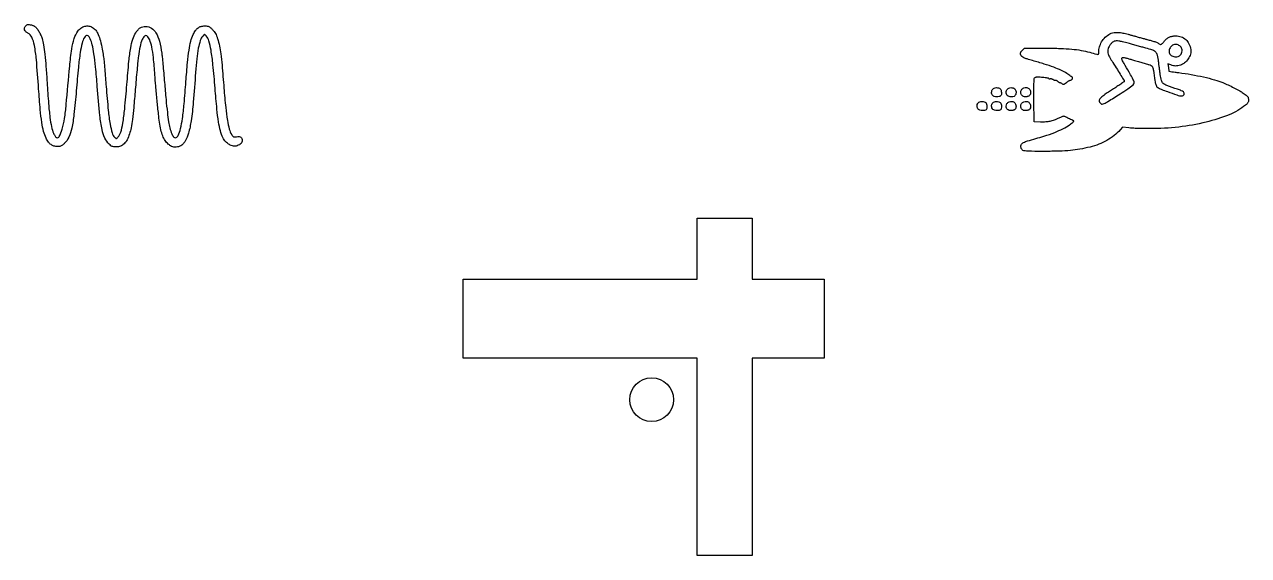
# Model space of a CAD drawing. Header units: millimetres. Extents: x 21.9 to 101.4, y 11.6 to 46.1.
import ezdxf

# ---------------------------------------------------------------- set-up
doc = ezdxf.new("R2010")
doc.units = ezdxf.units.MM

msp = doc.modelspace()

# ---------------------------------------------------------------- linework, layer by layer
for p, q in [((65.563, 33.496), (69.149, 33.496)), ((65.563, 29.553), (65.563, 33.496)), ((69.149, 33.496), (69.149, 29.553)), ((50.385, 29.553), (65.563, 29.553)), ((50.385, 24.415), (50.385, 29.553)), ((69.149, 29.553), (73.81, 29.553)), ((73.81, 29.553), (73.81, 24.415)), ((65.563, 24.415), (50.385, 24.415)), ((65.563, 11.631), (65.563, 24.415)), ((73.81, 24.415), (69.149, 24.415)), ((69.149, 24.415), (69.149, 11.631)), ((69.149, 11.631), (65.563, 11.631))]:
    msp.add_line(p, q)
for points in [[(22.568, 45.939, -0.073844), (22.696, 45.818, -0.030778), (22.831, 45.622, -0.029318), (22.954, 45.388, -0.031305), (23.045, 45.147, -0.035531), (23.138, 44.747, -0.010568), (23.223, 44.124, -0.00888), (23.302, 43.317, -0.004569), (23.374, 42.305, 0.00354), (23.469, 40.911, 0.013087), (23.559, 40.034, 0.020493), (23.661, 39.432, 0.049159), (23.798, 39.001, 0.018151), (23.844, 38.903, 0.022765), (23.895, 38.817, 0.021781), (23.942, 38.749, 0.137706), (23.975, 38.724, 0.385019), (24.164, 38.797, 0.044019), (24.348, 39.259, 0.03417), (24.507, 39.959, 0.01717), (24.615, 40.86, -0.001936), (24.839, 43.35, -0.015975), (24.982, 44.477, -0.036367), (25.138, 45.145, -0.075511), (25.372, 45.625, -0.0859), (25.568, 45.825, -0.093901), (25.815, 45.94, -0.097793), (26.078, 45.954, -0.10205), (26.322, 45.867, -0.092881), (26.529, 45.68, -0.05864), (26.696, 45.399, -0.042506), (26.834, 45.001, -0.017807), (26.954, 44.446, -0.00745), (27.021, 44.036, -0.010684), (27.068, 43.671, -0.005452), (27.116, 43.16, -0.000656), (27.208, 42.031, 0.004042), (27.345, 40.485, 0.018303), (27.466, 39.588, 0.029986), (27.597, 39.025, 0.12457), (27.774, 38.728, 0.023112), (27.835, 38.673, 0.199914), (27.869, 38.662, 0.167435), (27.904, 38.678, 0.015227), (27.972, 38.747, 0.116251), (28.154, 39.066, 0.029605), (28.289, 39.649, 0.018055), (28.412, 40.572, 0.004039), (28.552, 42.155, -0.003967), (28.687, 43.671, -0.018511), (28.803, 44.54, -0.032495), (28.939, 45.109, -0.066726), (29.132, 45.525, -0.036301), (29.276, 45.719, -0.074184), (29.42, 45.843, -0.083484), (29.582, 45.911, -0.057343), (29.78, 45.934, -0.150103), (30.147, 45.821, -0.109776), (30.442, 45.509, -0.071876), (30.664, 44.975, -0.028801), (30.816, 44.197, -0.009058), (30.845, 43.959, -0.001327), (30.891, 43.477, -0.001499), (30.944, 42.906, -0.001286), (30.995, 42.305, 0.002423), (31.094, 41.185, 0.00574), (31.181, 40.352, 0.007138), (31.262, 39.737, 0.02706), (31.338, 39.357, 0.030041), (31.465, 38.963, 0.114114), (31.611, 38.75, 0.306962), (31.752, 38.729, 0.171674), (31.88, 38.858, 0.054243), (32.037, 39.307, 0.020581), (32.159, 39.961, 0.0137), (32.27, 40.904, 0.004052), (32.387, 42.354, -0.004521), (32.489, 43.594, -0.015455), (32.588, 44.398, -0.023645), (32.703, 44.965, -0.046737), (32.856, 45.397, -0.040757), (33.006, 45.662, -0.081994), (33.171, 45.835, -0.093913), (33.367, 45.932, -0.068053), (33.608, 45.965, -0.02276), (33.772, 45.957, -0.089331), (33.868, 45.93, -0.07596), (33.958, 45.869, -0.013704), (34.101, 45.728, -0.024568), (34.217, 45.595, -0.036556), (34.303, 45.467, -0.034905), (34.373, 45.324, -0.01997), (34.437, 45.143, -0.022117), (34.565, 44.659, -0.021061), (34.651, 44.157, -0.010831), (34.73, 43.421, -0.001603), (34.853, 41.931, 0.004967), (34.966, 40.667, 0.016595), (35.076, 39.841, 0.024762), (35.199, 39.276, 0.071168), (35.358, 38.907, 0.0276), (35.422, 38.814, 0.131592), (35.473, 38.775, 0.11353), (35.541, 38.764, 0.018144), (35.676, 38.777, -0.046105), (35.846, 38.785, -0.127675), (35.959, 38.749, -0.164089), (36.024, 38.67, -0.091306), (36.047, 38.546, -0.09891), (36.025, 38.437, -0.091396), (35.962, 38.341, -0.075495), (35.858, 38.259, -0.043785), (35.712, 38.194, -0.124984), (35.467, 38.172, -0.089145), (35.207, 38.265, -0.079299), (34.968, 38.456, -0.069949), (34.789, 38.719, -0.049861), (34.626, 39.155, -0.025053), (34.505, 39.73, -0.015505), (34.398, 40.569, -0.003973), (34.278, 41.931, 0.004618), (34.142, 43.449, 0.017768), (34.016, 44.387, 0.026655), (33.878, 44.997, 0.119035), (33.699, 45.314), (33.589, 45.431), (33.475, 45.299, 0.101875), (33.318, 45.017, 0.027055), (33.19, 44.516, 0.022016), (33.086, 43.835, 0.010468), (33.009, 42.952, -0.004331), (32.863, 41.009, -0.016655), (32.722, 39.807, -0.026312), (32.558, 39.006, -0.077099), (32.334, 38.491, -0.035557), (32.225, 38.342, -0.057031), (32.11, 38.234, -0.06181), (31.98, 38.161, -0.051365), (31.829, 38.116, -0.051028), (31.667, 38.103, -0.072717), (31.526, 38.126, -0.066854), (31.389, 38.191, -0.036182), (31.239, 38.304, -0.069492), (31.042, 38.533, -0.047604), (30.884, 38.838, -0.039026), (30.762, 39.228, -0.022132), (30.672, 39.715, -0.008326), (30.608, 40.238, -0.001847), (30.517, 41.134, -0.002034), (30.43, 42.071, -0.004213), (30.371, 42.802, 0.00716), (30.275, 43.907, 0.025891), (30.167, 44.605, 0.040936), (30.034, 45.059, 0.128192), (29.85, 45.315, 0.392207), (29.699, 45.307, 0.094124), (29.549, 45.077, 0.046979), (29.411, 44.631, 0.018407), (29.303, 43.996, 0.007559), (29.265, 43.668, 0.00174), (29.21, 43.114, 0.001798), (29.152, 42.476, 0.001754), (29.098, 41.831, -0.002879), (28.997, 40.665, -0.009542), (28.912, 39.899, -0.014267), (28.826, 39.357, -0.032878), (28.722, 38.958, -0.037733), (28.562, 38.572, -0.083814), (28.373, 38.316, -0.105222), (28.141, 38.172, -0.087134), (27.854, 38.122, -0.020757), (27.699, 38.128, -0.071959), (27.601, 38.151, -0.075034), (27.516, 38.199, -0.023862), (27.405, 38.296, -0.09246), (27.12, 38.695, -0.058279), (26.939, 39.24, -0.026791), (26.802, 40.146, -0.003764), (26.634, 42.031, 0.003969), (26.519, 43.307, 0.012706), (26.414, 44.156, 0.018275), (26.304, 44.743, 0.058647), (26.172, 45.118, 0.039523), (26.073, 45.286, 0.177955), (25.98, 45.35, 0.248939), (25.889, 45.328, 0.075424), (25.795, 45.216, 0.078214), (25.645, 44.851, 0.02072), (25.524, 44.231, 0.013528), (25.406, 43.289, 0.003446), (25.267, 41.757, -0.006341), (25.12, 40.228, -0.027547), (24.971, 39.329, -0.048049), (24.783, 38.75, -0.097729), (24.511, 38.358, -0.016612), (24.38, 38.239, -0.068011), (24.289, 38.181, -0.079883), (24.194, 38.155, -0.028315), (24.052, 38.146, -0.066973), (23.818, 38.178, -0.092702), (23.629, 38.27, -0.079551), (23.465, 38.437, -0.037599), (23.309, 38.696, -0.053528), (23.15, 39.122, -0.025217), (23.032, 39.698, -0.015881), (22.932, 40.536, -0.004242), (22.826, 41.875, 0.003791), (22.677, 43.777, 0.026196), (22.549, 44.703, 0.057993), (22.384, 45.224, 0.169444), (22.129, 45.494, -0.074014), (21.988, 45.595, -0.128563), (21.915, 45.717, -0.147422), (21.916, 45.848, -0.109588), (21.987, 45.973, -0.055961), (22.042, 46.022, -0.093835), (22.098, 46.047, -0.074411), (22.168, 46.053, -0.024717), (22.271, 46.042, -0.024244), (22.353, 46.025, -0.019853), (22.438, 45.999, -0.020298), (22.515, 45.969, -0.048766)], [(93.544, 45.426, 0.000402), (93.734, 45.372, 0.000312), (93.94, 45.315, 0.000315), (94.133, 45.261, 0.00076), (94.276, 45.222, -0.000088), (94.399, 45.188, -0.000078), (94.526, 45.154, -0.000079), (94.641, 45.122, -0.000246), (94.718, 45.101, 0.000234), (94.794, 45.08, 0.000075), (94.908, 45.049, 0.000075), (95.035, 45.014, 0.000084), (95.157, 44.98, -0.015681), (95.274, 44.945, -0.017313), (95.384, 44.902, -0.016929), (95.475, 44.86, -0.079846), (95.522, 44.827, 0.088117), (95.604, 44.769, 0.194286), (95.68, 44.765, 0.11683), (95.764, 44.818, 0.023729), (95.882, 44.951, -0.043256), (96.045, 45.122, -0.068319), (96.214, 45.234, -0.068415), (96.406, 45.296, -0.043509), (96.641, 45.316, -0.085539), (96.995, 45.256, -0.099532), (97.288, 45.081, -0.095609), (97.498, 44.8, -0.072983), (97.615, 44.432, -0.113222), (97.596, 44.137, -0.073518), (97.45, 43.825, -0.072429), (97.218, 43.564, -0.102065), (96.944, 43.417, -0.02732), (96.771, 43.375, -0.051025), (96.628, 43.364, -0.051585), (96.486, 43.382, -0.028567), (96.318, 43.431), (96.127, 43.499), (96.161, 43.267, 0.003352), (96.175, 43.177, 0.005181), (96.189, 43.1, 0.001841), (96.201, 43.033, 0.143884), (96.206, 43.024, 0.168735), (96.216, 43.019, 0.000323), (96.395, 42.993, 0.002252), (96.598, 42.966, 0.001388), (96.836, 42.935, -0.01207), (97.65, 42.812, -0.012373), (98.449, 42.652, -0.013106), (99.162, 42.47, -0.027797), (99.701, 42.285, -0.011401), (100.045, 42.135, -0.008601), (100.415, 41.957, -0.008378), (100.75, 41.781, -0.02819), (100.959, 41.651, -0.006662), (101.209, 41.47, -0.05894), (101.307, 41.377, -0.116897), (101.351, 41.289, -0.057602), (101.365, 41.164, -0.044881), (101.356, 41.064, -0.086068), (101.329, 40.989, -0.07053), (101.273, 40.918, -0.022346), (101.172, 40.829, -0.073567), (100.111, 40.207, -0.035489), (98.608, 39.722, -0.032318), (96.842, 39.407, -0.028143), (94.966, 39.302, -0.004078), (94.574, 39.306, -0.003917), (94.175, 39.315, -0.003878), (93.825, 39.329, -0.01413), (93.602, 39.346), (93.184, 39.39), (93.03, 39.219, -0.042866), (92.639, 38.856, -0.036654), (92.172, 38.543, -0.035395), (91.647, 38.291, -0.033671), (91.082, 38.111, -0.015638), (90.415, 37.969, -0.021119), (89.803, 37.885, -0.01715), (89.097, 37.843, -0.006455), (88.107, 37.83, -0.001349), (87.275, 37.833, -0.016012), (86.952, 37.845, -0.043409), (86.778, 37.872, -0.136384), (86.675, 37.93, -0.134802), (86.581, 38.095, -0.199506), (86.605, 38.258, -0.135833), (86.755, 38.401, -0.055231), (87.02, 38.508, 0.005946), (88.082, 38.817, 0.017786), (88.796, 39.063, 0.025596), (89.321, 39.296, 0.037691), (89.753, 39.558, 0.003808), (89.963, 39.71, 0.076558), (90.018, 39.765, 0.375446), (90.015, 39.803, 0.095523), (89.959, 39.839, -0.007333), (89.815, 39.9, -0.009816), (89.687, 39.959, -0.010946), (89.575, 40.016, -0.017261), (89.483, 40.071, 0.085734), (89.412, 40.1, 0.104469), (89.341, 40.101, 0.053504), (89.242, 40.07, 0.008599), (89.059, 39.987, -0.01983), (88.739, 39.851, -0.037905), (88.471, 39.772, -0.03909), (88.2, 39.736, -0.022572), (87.87, 39.733), (87.447, 39.748), (87.434, 41.136, -0.002115), (87.43, 41.82, -0.008513), (87.437, 42.238, -0.007948), (87.451, 42.519, -0.158293), (87.482, 42.598, -0.132624), (87.532, 42.634, -0.059273), (87.612, 42.652, -0.034296), (87.734, 42.658, -0.008633), (87.933, 42.65, -0.012075), (88.086, 42.637, -0.016227), (88.224, 42.618, -0.013328), (88.336, 42.596, -0.141194), (88.376, 42.573, 0.074833), (88.402, 42.555, 0.061314), (88.433, 42.542, 0.062829), (88.466, 42.539, 0.089512), (88.495, 42.544, -0.121673), (88.528, 42.548, -0.041506), (88.576, 42.539, -0.038347), (88.629, 42.519, -0.035738), (88.68, 42.49, 0.030027), (88.728, 42.463, 0.042672), (88.774, 42.444, 0.049936), (88.812, 42.437, 0.22236), (88.833, 42.445, -0.247791), (88.853, 42.451, -0.059058), (88.887, 42.44, -0.047201), (88.928, 42.417, -0.031196), (88.971, 42.383, 0.015453), (89.013, 42.347, 0.023754), (89.051, 42.319, 0.020392), (89.083, 42.3, 0.276194), (89.096, 42.301, -0.242048), (89.11, 42.302, -0.017247), (89.146, 42.287, -0.021229), (89.19, 42.264, -0.014234), (89.238, 42.234, 0.039745), (89.315, 42.192, 0.154712), (89.369, 42.186, 0.10248), (89.428, 42.211, 0.012569), (89.542, 42.294, -0.014606), (89.618, 42.348, -0.016395), (89.693, 42.395, -0.015834), (89.76, 42.431, -0.079807), (89.8, 42.444, 0.077763), (89.872, 42.466, 0.108216), (89.925, 42.508, 0.139521), (89.948, 42.56, 0.172307), (89.937, 42.612, 0.088109), (89.907, 42.645, 0.007029), (89.814, 42.716, 0.009341), (89.699, 42.798, 0.007026), (89.57, 42.883, 0.036996), (89.215, 43.076, 0.016734), (88.725, 43.278, 0.013893), (88.106, 43.49, 0.007892), (87.348, 43.713, -0.008374), (86.987, 43.819, -0.037482), (86.782, 43.901, -0.067384), (86.658, 43.983, -0.105554), (86.582, 44.086, -0.059216), (86.56, 44.156, -0.12599), (86.563, 44.213, -0.086549), (86.595, 44.274, -0.018442), (86.672, 44.367), (86.817, 44.528), (88.178, 44.523, -0.00684), (89.16, 44.505, -0.015487), (89.903, 44.459, -0.019843), (90.509, 44.378, -0.025375), (91.057, 44.253, 0.002097), (91.512, 44.127, 0.107106), (91.603, 44.122, 0.339849), (91.646, 44.168, 0.024871), (91.655, 44.35, -0.086481), (91.713, 44.682, -0.066671), (91.882, 45.009, -0.064504), (92.139, 45.29, -0.070136), (92.452, 45.487, -0.083701), (92.64, 45.536, -0.035871), (92.902, 45.54, -0.031447), (93.209, 45.503, -0.023149)], [(92.651, 44.966, 0.08633), (92.535, 44.9, 0.041782), (92.413, 44.78, 0.041475), (92.31, 44.638, 0.070486), (92.252, 44.503, 0.073813), (92.231, 44.319, 0.073201), (92.264, 44.137, 0.048027), (92.363, 43.915, 0.013638), (92.559, 43.591, -0.002494), (92.85, 43.131, -0.004329), (93.087, 42.746, -0.001458), (93.284, 42.419, -0.135152), (93.298, 42.366, -0.245454), (93.286, 42.343, -0.001376), (93.073, 42.195, -0.005386), (92.824, 42.028, -0.003344), (92.53, 41.837, 0.007531), (92.031, 41.509, 0.041338), (91.781, 41.306, 0.097639), (91.676, 41.158, 0.250353), (91.686, 41.03, 0.076721), (91.778, 40.924, 0.191407), (91.873, 40.892, 0.107688), (92.003, 40.928, 0.016804), (92.235, 41.06, 0.003829), (93.024, 41.554, 0.012784), (93.531, 41.894, 0.012454), (93.868, 42.146, 0.19923), (93.936, 42.268, 0.130484), (93.918, 42.393, 0.018821), (93.807, 42.628, 0.013823), (93.616, 42.974, 0.003457), (93.283, 43.53, -0.022422), (93.16, 43.754, -0.169048), (93.145, 43.873, -0.356716), (93.208, 43.923, -0.069484), (93.363, 43.9, 0.001895), (93.441, 43.877, 0.000762), (93.549, 43.846, 0.000754), (93.664, 43.813, 0.000954), (93.771, 43.782, -0.002464), (93.891, 43.748, -0.001085), (94.05, 43.702, -0.001074), (94.217, 43.652, -0.001443), (94.369, 43.606, 0.002212), (94.515, 43.562, 0.002056), (94.664, 43.518, 0.002049), (94.798, 43.481, 0.006944), (94.885, 43.457, -0.074415), (95.051, 43.389, -0.166579), (95.138, 43.286, -0.05512), (95.192, 43.081, -0.002969), (95.288, 42.417, 0.018781), (95.312, 42.28, 0.026676), (95.345, 42.16, 0.030229), (95.383, 42.065, 0.086591), (95.423, 42.008, 0.087955), (95.521, 41.94, 0.012615), (95.745, 41.842, 0.009002), (96.098, 41.707, 0.001991), (96.709, 41.488, 0.025505), (96.891, 41.434, 0.071017), (97.024, 41.421, 0.112871), (97.117, 41.447, 0.147118), (97.179, 41.509, 0.191449), (97.189, 41.599, 0.15667), (97.136, 41.681, 0.072047), (97.001, 41.762, 0.017073), (96.755, 41.855, -0.006844), (96.065, 42.1, -0.087941), (95.829, 42.238, -0.152341), (95.711, 42.426, -0.032211), (95.635, 42.81, -0.000177), (95.614, 42.97, -0.00007), (95.585, 43.189, -0.000069), (95.554, 43.426, -0.000087), (95.526, 43.646, 0.024697), (95.451, 44.06, 0.133129), (95.344, 44.26, 0.120252), (95.145, 44.388, 0.018572), (94.693, 44.527, -0.000869), (94.449, 44.592, -0.000453), (94.145, 44.674, -0.00045), (93.834, 44.759, -0.000687), (93.563, 44.834, 0.005876), (93.176, 44.936, 0.025506), (92.942, 44.982, 0.043978), (92.781, 44.991, 0.079582)], [(96.345, 44.638, 0.121415), (96.219, 44.413, 0.170032), (96.234, 44.185, 0.171153), (96.388, 44.018, 0.123107), (96.636, 43.956, 0.081084), (96.804, 43.983, 0.10944), (96.936, 44.062, 0.110998), (97.02, 44.189, 0.08526), (97.053, 44.352, 0.160374), (96.986, 44.577, 0.145913), (96.796, 44.729, 0.144819), (96.553, 44.752, 0.157594)], [(85.24, 41.881, -0.126898), (85.301, 41.789, -0.065517), (85.328, 41.653, -0.066402), (85.32, 41.517, -0.148279), (85.271, 41.426, -0.157693), (85.178, 41.378, -0.049058), (85.019, 41.368, -0.049206), (84.859, 41.39, -0.138994), (84.762, 41.444, -0.115692), (84.705, 41.535, -0.083794), (84.687, 41.654, -0.081656), (84.708, 41.774, -0.100321), (84.766, 41.873, -0.125524), (84.862, 41.937, -0.079541), (84.996, 41.961, -0.078016), (85.133, 41.942, -0.11105)], [(86.186, 41.881, -0.104727), (86.245, 41.799, -0.081121), (86.273, 41.693, -0.075406), (86.266, 41.575, -0.071224), (86.225, 41.463, -0.193638), (86.142, 41.392, -0.069969), (85.985, 41.365, -0.067763), (85.821, 41.381, -0.138286), (85.708, 41.444, -0.115692), (85.651, 41.535, -0.083794), (85.633, 41.654, -0.081656), (85.654, 41.774, -0.100321), (85.712, 41.873, -0.125524), (85.809, 41.937, -0.079541), (85.942, 41.961, -0.078016), (86.079, 41.942, -0.11105)], [(87.132, 41.881, -0.118575), (87.195, 41.789, -0.083649), (87.22, 41.665, -0.083894), (87.203, 41.54, -0.12056), (87.145, 41.444, -0.081827), (87.103, 41.414, -0.037559), (87.041, 41.389, -0.035897), (86.969, 41.372, -0.041305), (86.899, 41.366, -0.072556), (86.765, 41.386, -0.108903), (86.663, 41.443, -0.117703), (86.598, 41.534, -0.094914), (86.576, 41.652, -0.154999), (86.63, 41.824, -0.142173), (86.776, 41.94, -0.138473), (86.964, 41.962, -0.144994)], [(84.306, 40.989, -0.129336), (84.36, 40.897, -0.057735), (84.382, 40.757, -0.05807), (84.372, 40.618, -0.1495), (84.325, 40.53, -0.154322), (84.233, 40.482, -0.054689), (84.084, 40.472, -0.05436), (83.931, 40.496, -0.118738), (83.828, 40.552, -0.111349), (83.765, 40.643, -0.093083), (83.741, 40.758, -0.090726), (83.76, 40.876, -0.098833), (83.82, 40.976, -0.130584), (83.919, 41.041, -0.072505), (84.061, 41.065, -0.07255), (84.205, 41.048, -0.131252)], [(85.253, 40.989, -0.129336), (85.306, 40.897, -0.057735), (85.328, 40.757, -0.05807), (85.318, 40.618, -0.1495), (85.271, 40.53, -0.154322), (85.179, 40.482, -0.054689), (85.03, 40.472, -0.05436), (84.878, 40.496, -0.118738), (84.775, 40.552, -0.111349), (84.711, 40.643, -0.093083), (84.687, 40.758, -0.090726), (84.706, 40.876, -0.098833), (84.766, 40.976, -0.130584), (84.865, 41.041, -0.072505), (85.007, 41.065, -0.07255), (85.151, 41.048, -0.131252)], [(86.186, 40.985, -0.118575), (86.249, 40.892, -0.083649), (86.274, 40.768, -0.083894), (86.256, 40.643, -0.12056), (86.199, 40.548, -0.081827), (86.157, 40.518, -0.037559), (86.094, 40.493, -0.035897), (86.023, 40.476, -0.041305), (85.953, 40.47, -0.072556), (85.819, 40.489, -0.108903), (85.716, 40.547, -0.117703), (85.652, 40.638, -0.094914), (85.63, 40.756, -0.154999), (85.684, 40.928, -0.142173), (85.83, 41.044, -0.138473), (86.018, 41.066, -0.144994)], [(87.132, 40.985, -0.118575), (87.195, 40.892, -0.083649), (87.22, 40.768, -0.083894), (87.203, 40.643, -0.12056), (87.145, 40.548, -0.081827), (87.103, 40.518, -0.037559), (87.041, 40.493, -0.035897), (86.969, 40.476, -0.041305), (86.899, 40.47, -0.072556), (86.765, 40.489, -0.108903), (86.663, 40.547, -0.117703), (86.598, 40.638, -0.094914), (86.576, 40.756, -0.154999), (86.63, 40.928, -0.142173), (86.776, 41.044, -0.138473), (86.964, 41.066, -0.144994)]]:
    msp.add_lwpolyline(points, format="xyb", close=True)
msp.add_circle((62.616, 21.729), 1.42)

doc.saveas('drawing.dxf')
